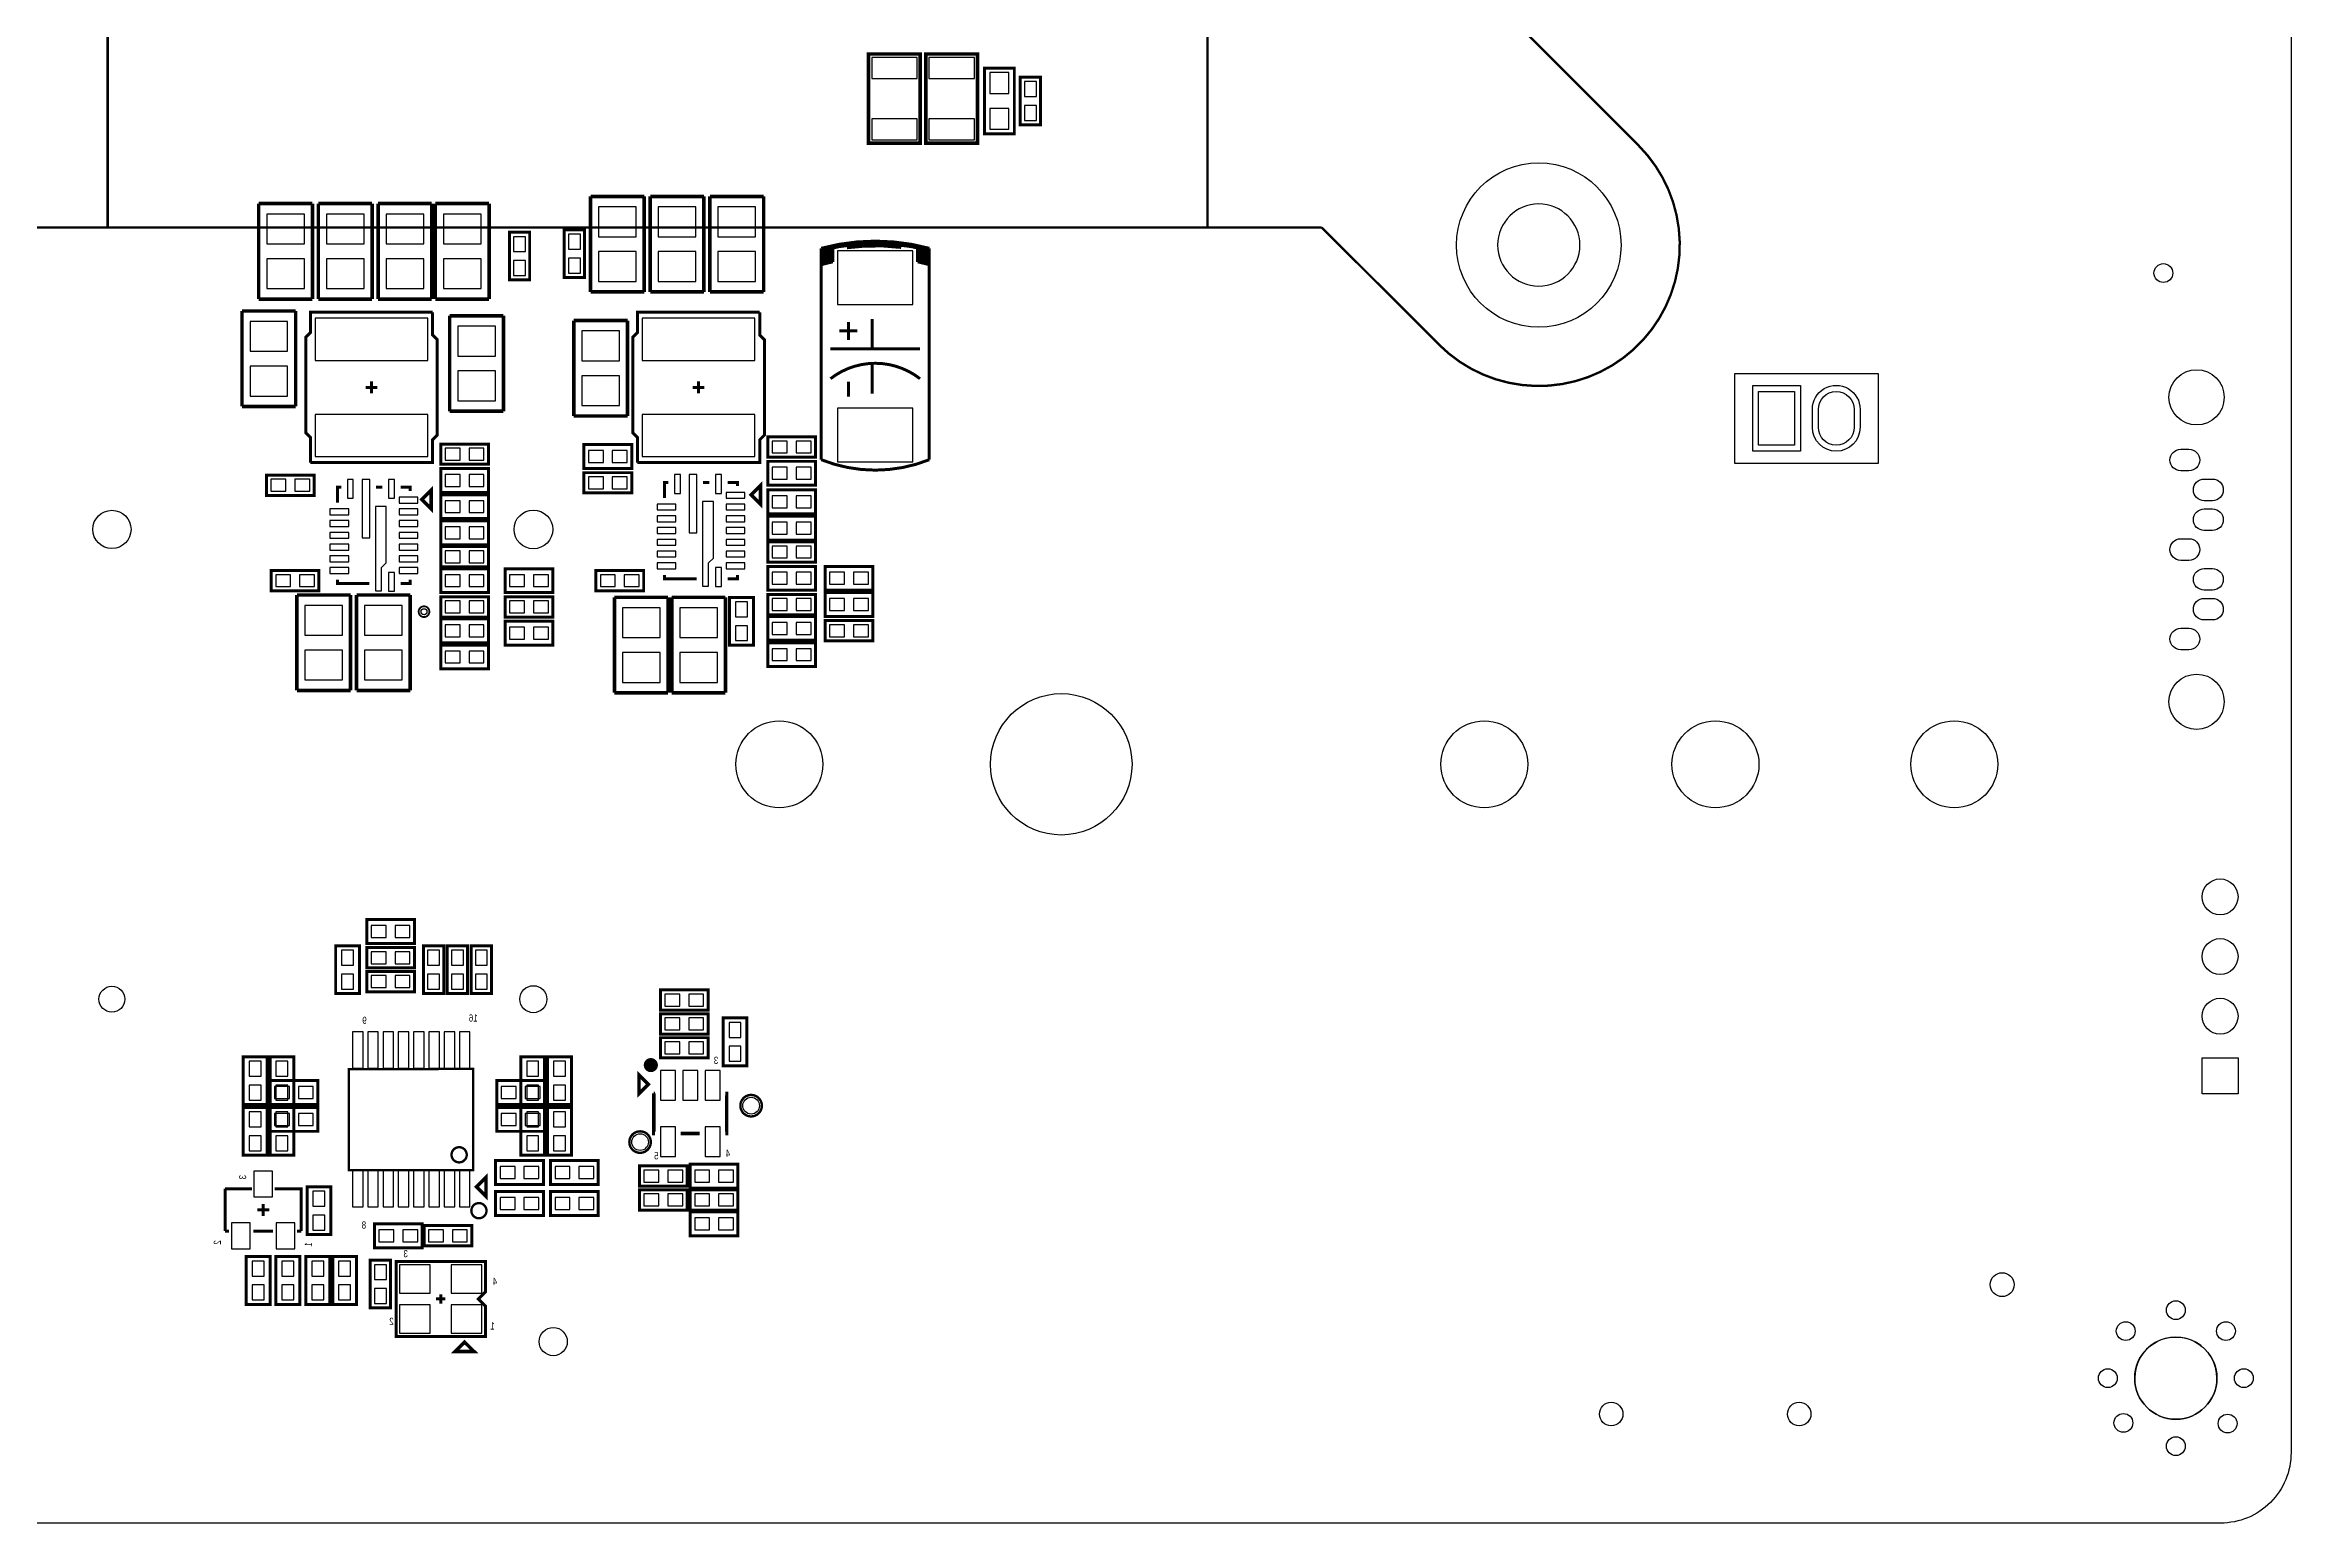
# Model space of a CAD drawing. Extents: x 6 to 176, y -11 to 159.
# Drawn here: x 80.2 to 175.8, y -10.9 to 52.1 of the extents above; entities that cross this region are included whole.
import ezdxf
from ezdxf.enums import TextEntityAlignment as Align

# ---------------------------------------------------------------- set-up
doc = ezdxf.new("R2010")
doc.units = 0
for name, color, linetype in [('BG_OUTLINE', 5, 'CONTINUOUS'), ('PG_NEW_SLIK-BOT', 231, 'CONTINUOUS'), ('PG_SILKSCREEN_BOTTOM', 122, 'CONTINUOUS'), ('PIN_BOTTOM', 12, 'CONTINUOUS')]:
    doc.layers.add(name, color=color, linetype=linetype)

msp = doc.modelspace()

# ---------------------------------------------------------------- linework, layer by layer
at = {"layer": 'BG_OUTLINE'}
for points in [[(172.76826, 159.132524, -0.414213), (175.768254, 156.13253), (175.768254, -7.862062, -0.414223), (172.76826, -10.862056), (8.768588, -10.862056, -0.414212), (5.768594, -7.862062), (5.768594, 156.13253, -0.414226), (8.768588, 159.132524)], [(145.505424, 43.548808, 1), (142.005304, 43.548808, 1)], [(169.112946, -4.691888, 0.999913), (172.613066, -4.691888, 1.000087)]]:
    msp.add_lwpolyline(points, format="xyb", close=True, dxfattribs=at)
at = {"layer": 'PG_NEW_SLIK-BOT'}
for points, const_width in [([(115.231926, 47.88408), (115.231926, 51.68392), (117.432074, 51.68392), (117.432074, 47.88408), (115.231926, 47.88408)], 0.150114), ([(117.670326, 47.88408), (117.670326, 51.68392), (119.870474, 51.68392), (119.870474, 47.88408), (117.670326, 47.88408)], 0.150114), ([(121.4374, 48.2854), (121.4374, 51.0794), (120.1674, 51.0794), (120.1674, 48.2854), (121.4374, 48.2854)], 0.127), ([(122.555, 48.6664), (122.555, 50.6984), (121.6914, 50.6984), (121.6914, 48.6664), (122.555, 48.6664)], 0.127), ([(89.281, 45.3136), (89.281, 41.2496)], 0.1524), ([(91.567, 45.3136), (89.281, 45.3136)], 0.1524), ([(91.567, 41.2496), (91.567, 45.3136)], 0.1524), ([(91.821, 45.3136), (91.821, 41.2496)], 0.1524), ([(94.107, 45.3136), (91.821, 45.3136)], 0.1524), ([(94.107, 41.2496), (94.107, 45.3136)], 0.1524), ([(94.361, 45.3136), (94.361, 41.2496)], 0.1524), ([(96.647, 45.3136), (94.361, 45.3136)], 0.1524), ([(96.647, 41.2496), (96.647, 45.3136)], 0.1524), ([(96.7994, 45.3136), (96.7994, 41.2496)], 0.1524), ([(99.0854, 45.3136), (96.7994, 45.3136)], 0.1524), ([(99.0854, 41.2496), (99.0854, 45.3136)], 0.1524), ([(105.6894, 45.6184), (103.4034, 45.6184)], 0.1524), ([(103.4034, 45.6184), (103.4034, 41.5544)], 0.1524), ([(105.6894, 41.5544), (105.6894, 45.6184)], 0.1524), ([(108.2294, 45.6184), (105.9434, 45.6184)], 0.1524), ([(105.9434, 45.6184), (105.9434, 41.5544)], 0.1524), ([(108.2294, 41.5544), (108.2294, 45.6184)], 0.1524), ([(108.4834, 45.6184), (108.4834, 41.5544)], 0.1524), ([(110.7694, 45.6184), (108.4834, 45.6184)], 0.1524), ([(110.7694, 41.5544), (110.7694, 45.6184)], 0.1524), ([(100.8126, 42.0624), (100.8126, 44.0944), (99.949, 44.0944), (99.949, 42.0624), (100.8126, 42.0624)], 0.127), ([(103.1494, 42.164), (103.1494, 44.196), (102.2858, 44.196), (102.2858, 42.164), (103.1494, 42.164)], 0.127), ([(113.21923, 43.211242), (113.21923, 34.61131)], 0.127), ([(113.719102, 43.41114), (113.719102, 42.833544)], 0.127), ([(117.319298, 43.41114), (117.319298, 42.833544)], 0.127), ([(117.81917, 34.61131), (117.81917, 43.211242)], 0.127), ([(89.281, 41.2496), (91.567, 41.2496)], 0.1524), ([(91.821, 41.2496), (94.107, 41.2496)], 0.1524), ([(94.361, 41.2496), (96.647, 41.2496)], 0.1524), ([(96.7994, 41.2496), (99.0854, 41.2496)], 0.1524), ([(103.4034, 41.5544), (105.6894, 41.5544)], 0.1524), ([(105.9434, 41.5544), (108.2294, 41.5544)], 0.1524), ([(108.4834, 41.5544), (110.7694, 41.5544)], 0.1524), ([(88.5698, 40.7416), (88.5698, 36.6776)], 0.1524), ([(90.8558, 40.7416), (88.5698, 40.7416)], 0.1524), ([(90.8558, 36.6776), (90.8558, 40.7416)], 0.1524), ([(91.481656, 34.290508), (91.481656, 35.358832), (91.281504, 35.558984), (91.281504, 39.621968), (91.481656, 39.821866), (91.481656, 40.690292), (96.681544, 40.690292)], 0.127), ([(96.681544, 40.690292), (96.681544, 39.72179), (96.881696, 39.521892), (96.881696, 35.458908), (96.681544, 35.25901), (96.681544, 34.290508), (91.481656, 34.290508)], 0.127), ([(97.409, 40.5384), (97.409, 36.4744)], 0.1524), ([(99.695, 40.5384), (97.409, 40.5384)], 0.1524), ([(99.695, 36.4744), (99.695, 40.5384)], 0.1524), ([(102.6922, 40.3352), (102.6922, 36.2712)], 0.1524), ([(104.9782, 40.3352), (102.6922, 40.3352)], 0.1524), ([(104.9782, 36.2712), (104.9782, 40.3352)], 0.1524), ([(105.400856, 34.290508), (105.400856, 35.358832), (105.200704, 35.558984), (105.200704, 39.621968), (105.400856, 39.821866), (105.400856, 40.690292), (110.600744, 40.690292)], 0.127), ([(110.600744, 40.690292), (110.600744, 39.72179), (110.800896, 39.521892), (110.800896, 35.458908), (110.600744, 35.25901), (110.600744, 34.290508), (105.400856, 34.290508)], 0.127), ([(93.831664, 37.4904), (94.331536, 37.4904)], 0.127), ([(94.0816, 37.740336), (94.0816, 37.240464)], 0.127), ([(107.750864, 37.4904), (108.250736, 37.4904)], 0.127), ([(108.0008, 37.740336), (108.0008, 37.240464)], 0.127), ([(88.5698, 36.6776), (90.8558, 36.6776)], 0.1524), ([(97.409, 36.4744), (99.695, 36.4744)], 0.1524), ([(102.6922, 36.2712), (104.9782, 36.2712)], 0.1524), ([(112.9792, 35.3822), (110.9472, 35.3822), (110.9472, 34.5186), (112.9792, 34.5186), (112.9792, 35.3822)], 0.127), ([(99.06, 35.0774), (97.028, 35.0774), (97.028, 34.2138), (99.06, 34.2138), (99.06, 35.0774)], 0.127), ([(105.156, 35.052), (103.124, 35.052), (103.124, 34.036), (105.156, 34.036), (105.156, 35.052)], 0.127), ([(91.6432, 33.7566), (89.6112, 33.7566), (89.6112, 32.893), (91.6432, 32.893), (91.6432, 33.7566)], 0.127), ([(97.028, 33.02), (99.06, 33.02), (99.06, 34.036), (97.028, 34.036), (97.028, 33.02)], 0.127), ([(105.156, 33.8582), (103.124, 33.8582), (103.124, 32.9946), (105.156, 32.9946), (105.156, 33.8582)], 0.127), ([(106.552492, 32.784288), (106.552492, 33.444434), (106.712512, 33.444434)], 0.130048), ([(108.192316, 33.444434), (108.462318, 33.444434)], 0.130048), ([(109.652308, 33.284414), (109.652308, 33.444434), (109.242352, 33.444434)], 0.130048), ([(110.9472, 33.3248), (112.9792, 33.3248), (112.9792, 34.3408), (110.9472, 34.3408), (110.9472, 33.3248)], 0.127), ([(92.633292, 32.581088), (92.633292, 33.241234), (92.793312, 33.241234)], 0.130048), ([(94.273116, 33.241234), (94.543118, 33.241234)], 0.130048), ([(95.733108, 33.081214), (95.733108, 33.241234), (95.323152, 33.241234)], 0.130048), ([(97.028, 31.9024), (99.06, 31.9024), (99.06, 32.9184), (97.028, 32.9184), (97.028, 31.9024)], 0.127), ([(110.9472, 32.1056), (112.9792, 32.1056), (112.9792, 33.1216), (110.9472, 33.1216), (110.9472, 32.1056)], 0.127), ([(99.06, 31.8008), (97.028, 31.8008), (97.028, 30.7848), (99.06, 30.7848), (99.06, 31.8008)], 0.127), ([(112.9792, 32.004), (110.9472, 32.004), (110.9472, 30.988), (112.9792, 30.988), (112.9792, 32.004)], 0.127), ([(97.028, 29.845), (99.06, 29.845), (99.06, 30.7086), (97.028, 30.7086), (97.028, 29.845)], 0.127), ([(110.9472, 30.0482), (112.9792, 30.0482), (112.9792, 30.9118), (110.9472, 30.9118), (110.9472, 30.0482)], 0.127), ([(91.8464, 29.6926), (89.8144, 29.6926), (89.8144, 28.829), (91.8464, 28.829), (91.8464, 29.6926)], 0.127), ([(97.028, 28.7528), (99.06, 28.7528), (99.06, 29.7688), (97.028, 29.7688), (97.028, 28.7528)], 0.127), ([(99.7712, 28.7528), (101.8032, 28.7528), (101.8032, 29.7688), (99.7712, 29.7688), (99.7712, 28.7528)], 0.127), ([(105.664, 29.6926), (103.632, 29.6926), (103.632, 28.829), (105.664, 28.829), (105.664, 29.6926)], 0.127), ([(110.9472, 28.8544), (112.9792, 28.8544), (112.9792, 29.8704), (110.9472, 29.8704), (110.9472, 28.8544)], 0.127), ([(113.3856, 28.8544), (115.4176, 28.8544), (115.4176, 29.8704), (113.3856, 29.8704), (113.3856, 28.8544)], 0.127), ([(90.9066, 28.6512), (90.9066, 24.5872)], 0.1524), ([(93.1926, 28.6512), (90.9066, 28.6512)], 0.1524), ([(93.993208, 29.141166), (92.633292, 29.141166), (92.633292, 29.301186)], 0.130048), ([(93.1926, 24.5872), (93.1926, 28.6512)], 0.1524), ([(93.4466, 28.6512), (93.4466, 24.5872)], 0.1524), ([(95.7326, 28.6512), (93.4466, 28.6512)], 0.1524), ([(95.733108, 29.301186), (95.733108, 29.141166), (95.323152, 29.141166)], 0.130048), ([(95.7326, 24.5872), (95.7326, 28.6512)], 0.1524), ([(107.912408, 29.344366), (106.552492, 29.344366), (106.552492, 29.504386)], 0.130048), ([(109.652308, 29.504386), (109.652308, 29.344366), (109.242352, 29.344366)], 0.130048), ([(110.9472, 27.813), (112.9792, 27.813), (112.9792, 28.6766), (110.9472, 28.6766), (110.9472, 27.813)], 0.127), ([(113.3856, 27.7368), (115.4176, 27.7368), (115.4176, 28.7528), (113.3856, 28.7528), (113.3856, 27.7368)], 0.127), ([(97.028, 27.7114), (99.06, 27.7114), (99.06, 28.575), (97.028, 28.575), (97.028, 27.7114)], 0.127), ([(99.7712, 27.7114), (101.8032, 27.7114), (101.8032, 28.575), (99.7712, 28.575), (99.7712, 27.7114)], 0.127), ([(104.4194, 28.5496), (104.4194, 24.4856)], 0.1524), ([(106.7054, 28.5496), (104.4194, 28.5496)], 0.1524), ([(106.7054, 24.4856), (106.7054, 28.5496)], 0.1524), ([(106.8578, 28.5496), (106.8578, 24.4856)], 0.1524), ([(109.1438, 28.5496), (106.8578, 28.5496)], 0.1524), ([(109.1438, 24.4856), (109.1438, 28.5496)], 0.1524), ([(110.3376, 26.5176), (110.3376, 28.5496), (109.3216, 28.5496), (109.3216, 26.5176), (110.3376, 26.5176)], 0.127), ([(112.9792, 27.7368), (110.9472, 27.7368), (110.9472, 26.7208), (112.9792, 26.7208), (112.9792, 27.7368)], 0.127), ([(99.06, 27.6352), (97.028, 27.6352), (97.028, 26.6192), (99.06, 26.6192), (99.06, 27.6352)], 0.127), ([(99.7712, 26.5176), (101.8032, 26.5176), (101.8032, 27.5336), (99.7712, 27.5336), (99.7712, 26.5176)], 0.127), ([(113.3856, 26.6954), (115.4176, 26.6954), (115.4176, 27.559), (113.3856, 27.559), (113.3856, 26.6954)], 0.127), ([(99.06, 26.5176), (97.028, 26.5176), (97.028, 25.5016), (99.06, 25.5016), (99.06, 26.5176)], 0.127), ([(112.9792, 26.6192), (110.9472, 26.6192), (110.9472, 25.6032), (112.9792, 25.6032), (112.9792, 26.6192)], 0.127), ([(90.9066, 24.5872), (93.1926, 24.5872)], 0.1524), ([(93.4466, 24.5872), (95.7326, 24.5872)], 0.1524), ([(104.4194, 24.4856), (106.7054, 24.4856)], 0.1524), ([(106.8578, 24.4856), (109.1438, 24.4856)], 0.1524), ([(95.9104, 14.8336), (93.8784, 14.8336), (93.8784, 13.8176), (95.9104, 13.8176), (95.9104, 14.8336)], 0.127), ([(92.5576, 13.716), (92.5576, 11.684), (93.5736, 11.684), (93.5736, 13.716), (92.5576, 13.716)], 0.127), ([(95.9104, 13.6398), (93.8784, 13.6398), (93.8784, 12.7762), (95.9104, 12.7762), (95.9104, 13.6398)], 0.127), ([(97.155, 11.684), (97.155, 13.716), (96.2914, 13.716), (96.2914, 11.684), (97.155, 11.684)], 0.127), ([(98.171, 11.684), (98.171, 13.716), (97.3074, 13.716), (97.3074, 11.684), (98.171, 11.684)], 0.127), ([(99.187, 11.684), (99.187, 13.716), (98.3234, 13.716), (98.3234, 11.684), (99.187, 11.684)], 0.127), ([(95.9104, 12.6238), (93.8784, 12.6238), (93.8784, 11.7602), (95.9104, 11.7602), (95.9104, 12.6238)], 0.127), ([(106.3752, 10.9728), (108.4072, 10.9728), (108.4072, 11.8364), (106.3752, 11.8364), (106.3752, 10.9728)], 0.127), ([(106.3752, 9.9568), (108.4072, 9.9568), (108.4072, 10.8204), (106.3752, 10.8204), (106.3752, 9.9568)], 0.127), ([(109.0422, 10.6426), (109.0422, 8.6106), (110.0582, 8.6106), (110.0582, 10.6426), (109.0422, 10.6426)], 0.127), ([(106.3752, 8.9408), (108.4072, 8.9408), (108.4072, 9.8044), (106.3752, 9.8044), (106.3752, 8.9408)], 0.127), ([(88.6206, 8.9916), (88.6206, 6.9596), (89.6366, 6.9596), (89.6366, 8.9916), (88.6206, 8.9916)], 0.127), ([(90.7796, 6.9596), (90.7796, 8.9916), (89.7636, 8.9916), (89.7636, 6.9596), (90.7796, 6.9596)], 0.127), ([(100.4316, 8.9916), (100.4316, 6.9596), (101.4476, 6.9596), (101.4476, 8.9916), (100.4316, 8.9916)], 0.127), ([(102.5906, 6.9596), (102.5906, 8.9916), (101.5746, 8.9916), (101.5746, 6.9596), (102.5906, 6.9596)], 0.127), ([(91.7956, 7.9756), (89.7636, 7.9756), (89.7636, 6.9596), (91.7956, 6.9596), (91.7956, 7.9756)], 0.127), ([(98.40214, 4.168902), (93.1164, 4.1656), (93.1164, 8.4582), (98.40214, 8.475726), (98.40214, 4.168902)], 0.100076), ([(99.4156, 6.9596), (101.4476, 6.9596), (101.4476, 7.9756), (99.4156, 7.9756), (99.4156, 6.9596)], 0.127), ([(89.6366, 4.8006), (89.6366, 6.8326), (88.6206, 6.8326), (88.6206, 4.8006), (89.6366, 4.8006)], 0.127), ([(91.7956, 6.8326), (89.7636, 6.8326), (89.7636, 5.8166), (91.7956, 5.8166), (91.7956, 6.8326)], 0.127), ([(89.7636, 6.8326), (89.7636, 4.8006), (90.7796, 4.8006), (90.7796, 6.8326), (89.7636, 6.8326)], 0.127), ([(99.4156, 5.8166), (101.4476, 5.8166), (101.4476, 6.8326), (99.4156, 6.8326), (99.4156, 5.8166)], 0.127), ([(101.4476, 4.8006), (101.4476, 6.8326), (100.4316, 6.8326), (100.4316, 4.8006), (101.4476, 4.8006)], 0.127), ([(101.5746, 6.8326), (101.5746, 4.8006), (102.5906, 4.8006), (102.5906, 6.8326), (101.5746, 6.8326)], 0.127), ([(106.145076, 5.728716), (106.095292, 5.728716), (106.095292, 7.428484)], 0.1524), ([(109.145324, 7.428484), (109.195108, 7.428484), (109.195108, 5.728716), (109.145324, 5.728716)], 0.1524), ([(108.04525, 5.728716), (107.24515, 5.728716)], 0.1524), ([(101.3968, 4.572), (99.3648, 4.572), (99.3648, 3.556), (101.3968, 3.556), (101.3968, 4.572)], 0.127), ([(103.7336, 4.572), (101.7016, 4.572), (101.7016, 3.556), (103.7336, 3.556), (103.7336, 4.572)], 0.127), ([(105.4862, 3.4798), (107.5182, 3.4798), (107.5182, 4.3434), (105.4862, 4.3434), (105.4862, 3.4798)], 0.127), ([(109.6772, 4.4196), (107.6452, 4.4196), (107.6452, 3.4036), (109.6772, 3.4036), (109.6772, 4.4196)], 0.127), ([(87.854028, 1.571752), (87.854028, 3.371596)], 0.127), ([(87.854028, 3.371596), (88.997028, 3.371596)], 0.127), ([(89.96299, 3.371596), (91.094052, 3.371596), (91.094052, 1.571752)], 0.127), ([(92.3544, 1.4224), (92.3544, 3.4544), (91.3384, 3.4544), (91.3384, 1.4224), (92.3544, 1.4224)], 0.127), ([(101.3968, 3.2512), (99.3648, 3.2512), (99.3648, 2.2352), (101.3968, 2.2352), (101.3968, 3.2512)], 0.127), ([(103.7336, 3.2512), (101.7016, 3.2512), (101.7016, 2.2352), (103.7336, 2.2352), (103.7336, 3.2512)], 0.127), ([(105.4862, 2.4638), (107.5182, 2.4638), (107.5182, 3.3274), (105.4862, 3.3274), (105.4862, 2.4638)], 0.127), ([(107.6452, 2.4638), (109.6772, 2.4638), (109.6772, 3.3274), (107.6452, 3.3274), (107.6452, 2.4638)], 0.127), ([(89.72804, 2.471674), (89.22004, 2.471674)], 0.127), ([(89.47404, 2.217674), (89.47404, 2.725674)], 0.127), ([(94.2086, 0.8636), (96.2406, 0.8636), (96.2406, 1.8796), (94.2086, 1.8796), (94.2086, 0.8636)], 0.127), ([(107.6452, 1.3716), (109.6772, 1.3716), (109.6772, 2.3876), (107.6452, 2.3876), (107.6452, 1.3716)], 0.127), ([(87.854028, 1.571752), (88.023954, 1.571752)], 0.127), ([(89.056972, 1.571752), (89.894156, 1.571752)], 0.127), ([(90.907108, 1.571752), (91.094052, 1.571752)], 0.127), ([(96.3168, 0.9398), (98.3488, 0.9398), (98.3488, 1.8034), (96.3168, 1.8034), (96.3168, 0.9398)], 0.127), ([(89.7636, -1.5494), (89.7636, 0.4826), (88.7476, 0.4826), (88.7476, -1.5494), (89.7636, -1.5494)], 0.127), ([(90.0176, 0.4826), (90.0176, -1.5494), (91.0336, -1.5494), (91.0336, 0.4826), (90.0176, 0.4826)], 0.127), ([(92.3036, -1.5494), (92.3036, 0.4826), (91.2876, 0.4826), (91.2876, -1.5494), (92.3036, -1.5494)], 0.127), ([(93.4466, -1.5494), (93.4466, 0.4826), (92.4306, 0.4826), (92.4306, -1.5494), (93.4466, -1.5494)], 0.127), ([(94.0308, 0.3302), (94.0308, -1.7018), (94.8944, -1.7018), (94.8944, 0.3302), (94.0308, 0.3302)], 0.127), ([(95.12808, 0.279146), (95.12808, -2.920746), (98.92792, -2.920746), (98.92792, -1.620774), (98.627946, -1.3208), (98.92792, -1.020826), (98.92792, 0.279146), (95.12808, 0.279146)], 0.127), ([(97.227898, -1.3208), (96.828102, -1.3208)], 0.127), ([(97.028, -1.120902), (97.028, -1.520698)], 0.127)]:
    msp.add_lwpolyline(points, dxfattribs=dict(at, const_width=const_width))
for points, const_width in [([(113.21923, 43.111166), (113.21923, 43.41114, -0.132652), (117.81917, 43.41114), (117.81917, 43.111166)], 0.127), ([(113.21923, 43.01109), (113.21923, 43.311318, -0.13265), (117.81917, 43.311318), (117.81917, 43.01109)], 0.127), ([(113.21923, 43.211242, -0.014457), (113.715292, 43.32986)], 0.127), ([(113.21923, 42.711116), (113.21923, 43.111166, -0.014889), (113.714276, 43.233594)], 0.127), ([(113.21923, 42.611294), (113.21923, 43.01109, -0.014889), (113.714276, 43.133518)], 0.127), ([(113.21923, 42.511218), (113.21923, 42.911268, -0.014887), (113.714276, 43.033442)], 0.127), ([(114.316002, 43.434, -0.065678), (116.623592, 43.446954)], 0.127), ([(117.323108, 43.32986, -0.014457), (117.81917, 43.211242)], 0.127), ([(117.324124, 43.233594, -0.014889), (117.81917, 43.111166), (117.81917, 42.811192)], 0.127), ([(117.324124, 43.133518, -0.014889), (117.81917, 43.01109), (117.81917, 42.711116)], 0.127), ([(117.324124, 43.033442, -0.014887), (117.81917, 42.911268), (117.81917, 42.611294)], 0.127), ([(113.21923, 42.411142), (113.21923, 42.811192, -0.014889), (113.714276, 42.93362)], 0.127), ([(113.21923, 42.31132), (113.21923, 42.711116, -0.014889), (113.714276, 42.833544)], 0.127), ([(117.324124, 42.93362, -0.014889), (117.81917, 42.811192), (117.81917, 42.511218)], 0.127), ([(117.324124, 42.833544, -0.014889), (117.81917, 42.711116), (117.81917, 42.411142)], 0.127), ([(113.21923, 35.31108), (113.21923, 34.411158, 0.193411), (117.81917, 34.411158), (117.81917, 35.011106)], 0.127), ([(96.5454, 27.94, 1), (96.0882, 27.94, 1), (96.5454, 27.94)], 0.0762), ([(106.118914, 8.636, 1.0002), (105.818686, 8.636, 0.9998), (106.118914, 8.636)], 0.299974), ([(110.6932, 6.9088, 1), (109.7788, 6.9088, 1), (110.6932, 6.9088)], 0.1016), ([(105.9688, 5.3594, 1), (105.0544, 5.3594, 1), (105.9688, 5.3594)], 0.1016), ([(98.134678, 4.818126, 0.99992), (97.488502, 4.818126, 1.00008), (98.134678, 4.818126)], 0.100076), ([(98.976688, 2.4384, 0.999889), (98.330512, 2.4384, 1.000111), (98.976688, 2.4384)], 0.100076)]:
    msp.add_lwpolyline(points, format="xyb", dxfattribs=dict(at, const_width=const_width))
for points in [[(152.083262, 38.06952), (152.083262, 34.26968), (158.213298, 34.26968), (158.213298, 38.06952)], [(154.8892, 37.5666), (154.8892, 34.7726), (152.8572, 34.7726), (152.8572, 37.5666)]]:
    msp.add_lwpolyline(points, close=True, dxfattribs=at)
msp.add_lwpolyline([(155.3972, 35.7886), (155.3972, 36.5506, -1.007843), (157.4292, 36.5506), (157.4292, 35.7886, -1)], format="xyb", close=True, dxfattribs=at)
at = {"layer": 'PG_SILKSCREEN_BOTTOM'}
for points, const_width in [([(82.855308, 44.29887), (82.855308, 114.798856)], 0.100076), ([(129.655316, 44.29887), (129.655316, 77.898244)], 0.100076), ([(134.519416, 44.29887), (77.990446, 44.29887)], 0.100076), ([(114.3762, 40.271192), (114.3762, 39.509192)], 0.127), ([(115.3922, 40.398192), (115.3922, 39.128192)], 0.127), ([(113.6142, 39.128192), (117.4242, 39.128192)], 0.127), ([(113.9952, 39.890192), (114.7572, 39.890192)], 0.127), ([(115.3922, 38.493192), (115.3922, 37.223192)], 0.127), ([(114.3762, 37.731192), (114.3762, 37.096192)], 0.127), ([(110.239302, 32.918146), (110.638844, 33.318196), (110.639098, 32.51835), (110.239302, 32.918146)], 0.150114), ([(96.218502, 32.714946), (96.618044, 33.114996), (96.618298, 32.31515), (96.218502, 32.714946)], 0.150114), ([(105.863898, 7.8232), (105.464356, 7.42315), (105.464102, 8.222996), (105.863898, 7.8232)], 0.150114), ([(106.095292, 7.428484), (106.145076, 7.428484)], 0.1524), ([(98.555302, 3.4544), (98.954844, 3.85445), (98.955098, 3.054604), (98.555302, 3.4544)], 0.150114), ([(98.043746, -3.156458), (98.443796, -3.556), (97.64395, -3.556254), (98.043746, -3.156458)], 0.150114)]:
    msp.add_lwpolyline(points, dxfattribs=dict(at, const_width=const_width))
for points, const_width in [([(134.519416, 44.29887), (139.512294, 39.305738, 1), (147.997418, 47.790862), (134.255256, 61.533786)], 0.100076), ([(113.6142, 37.858192, -0.345197), (117.4242, 37.858192)], 0.127)]:
    msp.add_lwpolyline(points, format="xyb", dxfattribs=dict(at, const_width=const_width))
at = {"layer": 'PIN_BOTTOM'}
for points in [[(115.3668, 50.64506), (117.2972, 50.64506), (117.2972, 51.53406), (115.3668, 51.53406)], [(117.8052, 50.64506), (119.7356, 50.64506), (119.7356, 51.53406), (117.8052, 51.53406)], [(120.396, 49.9999), (121.2088, 49.9999), (121.2088, 50.8889), (120.396, 50.8889)], [(121.8692, 50.5079), (121.8692, 49.8729), (122.3772, 49.8729), (122.3772, 50.5079)], [(115.3668, 48.03394), (117.2972, 48.03394), (117.2972, 48.92294), (115.3668, 48.92294)], [(117.8052, 48.03394), (119.7356, 48.03394), (119.7356, 48.92294), (117.8052, 48.92294)], [(120.396, 48.4759), (121.2088, 48.4759), (121.2088, 49.3649), (120.396, 49.3649)], [(121.8692, 49.4919), (121.8692, 48.8569), (122.3772, 48.8569), (122.3772, 49.4919)], [(103.7463, 45.1739), (103.7463, 43.9039), (105.3465, 43.9039), (105.3465, 45.1739)], [(106.2863, 45.1739), (106.2863, 43.9039), (107.8865, 43.9039), (107.8865, 45.1739)], [(108.8263, 45.1739), (108.8263, 43.9039), (110.4265, 43.9039), (110.4265, 45.1739)], [(89.6239, 44.8691), (89.6239, 43.5991), (91.2241, 43.5991), (91.2241, 44.8691)], [(92.1639, 44.8691), (92.1639, 43.5991), (93.7641, 43.5991), (93.7641, 44.8691)], [(94.7039, 44.8691), (94.7039, 43.5991), (96.3041, 43.5991), (96.3041, 44.8691)], [(97.1423, 44.8691), (97.1423, 43.5991), (98.7425, 43.5991), (98.7425, 44.8691)], [(102.4636, 44.0055), (102.4636, 43.3705), (102.9716, 43.3705), (102.9716, 44.0055)], [(100.1268, 43.9039), (100.1268, 43.2689), (100.6348, 43.2689), (100.6348, 43.9039)], [(103.7463, 43.2689), (103.7463, 41.9989), (105.3465, 41.9989), (105.3465, 43.2689)], [(106.2863, 43.2689), (106.2863, 41.9989), (107.8865, 41.9989), (107.8865, 43.2689)], [(108.8263, 43.2689), (108.8263, 41.9989), (110.4265, 41.9989), (110.4265, 43.2689)], [(117.1194, 43.297094), (113.919, 43.297094), (113.919, 41.011094), (117.1194, 41.011094)], [(89.6239, 42.9641), (89.6239, 41.6941), (91.2241, 41.6941), (91.2241, 42.9641)], [(92.1639, 42.9641), (92.1639, 41.6941), (93.7641, 41.6941), (93.7641, 42.9641)], [(94.7039, 42.9641), (94.7039, 41.6941), (96.3041, 41.6941), (96.3041, 42.9641)], [(97.1423, 42.9641), (97.1423, 41.6941), (98.7425, 41.6941), (98.7425, 42.9641)], [(100.1268, 42.8879), (100.1268, 42.2529), (100.6348, 42.2529), (100.6348, 42.8879)], [(102.4636, 42.9895), (102.4636, 42.3545), (102.9716, 42.3545), (102.9716, 42.9895)], [(90.5129, 39.0271), (90.5129, 40.2971), (88.9127, 40.2971), (88.9127, 39.0271)], [(96.481646, 38.640258), (96.481646, 40.440356), (91.681554, 40.440356), (91.681554, 38.640258)], [(110.400846, 38.640258), (110.400846, 40.440356), (105.600754, 40.440356), (105.600754, 38.640258)], [(99.3521, 38.8239), (99.3521, 40.0939), (97.7519, 40.0939), (97.7519, 38.8239)], [(104.6353, 38.6207), (104.6353, 39.8907), (103.0351, 39.8907), (103.0351, 38.6207)], [(90.5129, 37.1221), (90.5129, 38.3921), (88.9127, 38.3921), (88.9127, 37.1221)], [(99.3521, 36.9189), (99.3521, 38.1889), (97.7519, 38.1889), (97.7519, 36.9189)], [(104.6353, 36.7157), (104.6353, 37.9857), (103.0351, 37.9857), (103.0351, 36.7157)], [(153.1112, 35.0266), (153.1112, 37.3126), (154.6352, 37.3126), (154.6352, 35.0266)], [(96.481646, 34.54019), (96.481646, 36.340288), (91.681554, 36.340288), (91.681554, 34.54019)], [(110.400846, 34.54019), (110.400846, 36.340288), (105.600754, 36.340288), (105.600754, 34.54019)], [(117.1194, 36.611306), (113.919, 36.611306), (113.919, 34.325306), (117.1194, 34.325306)], [(97.2185, 34.3916), (97.8535, 34.3916), (97.8535, 34.8996), (97.2185, 34.8996)], [(98.2345, 34.3916), (98.8695, 34.3916), (98.8695, 34.8996), (98.2345, 34.8996)], [(103.9495, 34.29), (103.9495, 34.798), (103.3145, 34.798), (103.3145, 34.29)], [(104.9655, 34.29), (104.9655, 34.798), (104.3305, 34.798), (104.3305, 34.29)], [(111.1377, 34.6964), (111.7727, 34.6964), (111.7727, 35.2044), (111.1377, 35.2044)], [(112.1537, 34.6964), (112.7887, 34.6964), (112.7887, 35.2044), (112.1537, 35.2044)], [(89.8017, 33.0708), (90.4367, 33.0708), (90.4367, 33.5788), (89.8017, 33.5788)], [(90.8177, 33.0708), (91.4527, 33.0708), (91.4527, 33.5788), (90.8177, 33.5788)], [(93.30817, 32.77108), (93.30817, 33.57118), (93.058234, 33.57118), (93.058234, 32.77108)], [(94.008194, 31.091124), (94.008194, 33.57118), (93.678248, 33.57118), (93.678248, 31.091124)], [(95.05823, 32.77108), (95.05823, 33.57118), (94.808294, 33.57118), (94.808294, 32.77108)], [(97.2185, 33.782), (97.2185, 33.274), (97.8535, 33.274), (97.8535, 33.782)], [(98.2345, 33.782), (98.2345, 33.274), (98.8695, 33.274), (98.8695, 33.782)], [(103.3145, 33.1724), (103.9495, 33.1724), (103.9495, 33.6804), (103.3145, 33.6804)], [(104.3305, 33.1724), (104.9655, 33.1724), (104.9655, 33.6804), (104.3305, 33.6804)], [(107.22737, 32.97428), (107.22737, 33.77438), (106.977434, 33.77438), (106.977434, 32.97428)], [(107.927394, 31.294324), (107.927394, 33.77438), (107.597448, 33.77438), (107.597448, 31.294324)], [(108.97743, 32.97428), (108.97743, 33.77438), (108.727494, 33.77438), (108.727494, 32.97428)], [(111.1377, 34.0868), (111.1377, 33.5788), (111.7727, 33.5788), (111.7727, 34.0868)], [(112.1537, 34.0868), (112.1537, 33.5788), (112.7887, 33.5788), (112.7887, 34.0868)], [(95.253048, 32.566356), (96.053148, 32.566356), (96.053148, 32.816292), (95.253048, 32.816292)], [(97.2185, 32.6644), (97.2185, 32.1564), (97.8535, 32.1564), (97.8535, 32.6644)], [(98.2345, 32.6644), (98.2345, 32.1564), (98.8695, 32.1564), (98.8695, 32.6644)], [(106.232452, 32.26943), (107.032552, 32.26943), (107.032552, 32.519366), (106.232452, 32.519366)], [(108.17225, 32.624268), (108.17225, 29.024326), (108.42244, 29.024326), (108.42244, 30.024324), (108.632498, 30.224222), (108.632498, 32.624268)], [(109.172248, 32.769556), (109.972348, 32.769556), (109.972348, 33.019492), (109.172248, 33.019492)], [(109.172248, 32.26943), (109.972348, 32.26943), (109.972348, 32.519366), (109.172248, 32.519366)], [(111.1377, 32.8676), (111.1377, 32.3596), (111.7727, 32.3596), (111.7727, 32.8676)], [(112.1537, 32.8676), (112.1537, 32.3596), (112.7887, 32.3596), (112.7887, 32.8676)], [(92.313252, 32.06623), (93.113352, 32.06623), (93.113352, 32.316166), (92.313252, 32.316166)], [(92.313252, 31.566358), (93.113352, 31.566358), (93.113352, 31.816294), (92.313252, 31.816294)], [(94.25305, 32.421068), (94.25305, 28.821126), (94.50324, 28.821126), (94.50324, 29.821124), (94.713298, 30.021022), (94.713298, 32.421068)], [(95.253048, 32.06623), (96.053148, 32.06623), (96.053148, 32.316166), (95.253048, 32.316166)], [(95.253048, 31.566358), (96.053148, 31.566358), (96.053148, 31.816294), (95.253048, 31.816294)], [(97.8535, 31.0388), (97.8535, 31.5468), (97.2185, 31.5468), (97.2185, 31.0388)], [(98.8695, 31.0388), (98.8695, 31.5468), (98.2345, 31.5468), (98.2345, 31.0388)], [(106.232452, 31.769558), (107.032552, 31.769558), (107.032552, 32.019494), (106.232452, 32.019494)], [(109.172248, 31.769558), (109.972348, 31.769558), (109.972348, 32.019494), (109.172248, 32.019494)], [(111.7727, 31.242), (111.7727, 31.75), (111.1377, 31.75), (111.1377, 31.242)], [(112.7887, 31.242), (112.7887, 31.75), (112.1537, 31.75), (112.1537, 31.242)], [(92.313252, 31.066232), (93.113352, 31.066232), (93.113352, 31.316168), (92.313252, 31.316168)], [(92.313252, 30.566106), (93.113352, 30.566106), (93.113352, 30.816042), (92.313252, 30.816042)], [(95.253048, 31.066232), (96.053148, 31.066232), (96.053148, 31.316168), (95.253048, 31.316168)], [(95.253048, 30.566106), (96.053148, 30.566106), (96.053148, 30.816042), (95.253048, 30.816042)], [(106.232452, 31.269432), (107.032552, 31.269432), (107.032552, 31.519368), (106.232452, 31.519368)], [(106.232452, 30.769306), (107.032552, 30.769306), (107.032552, 31.019242), (106.232452, 31.019242)], [(109.172248, 31.269432), (109.972348, 31.269432), (109.972348, 31.519368), (109.172248, 31.519368)], [(109.172248, 30.769306), (109.972348, 30.769306), (109.972348, 31.019242), (109.172248, 31.019242)], [(111.7727, 30.734), (111.1377, 30.734), (111.1377, 30.226), (111.7727, 30.226)], [(112.7887, 30.734), (112.1537, 30.734), (112.1537, 30.226), (112.7887, 30.226)], [(92.313252, 30.066234), (93.113352, 30.066234), (93.113352, 30.31617), (92.313252, 30.31617)], [(92.313252, 29.566108), (93.113352, 29.566108), (93.113352, 29.816044), (92.313252, 29.816044)], [(95.253048, 30.066234), (96.053148, 30.066234), (96.053148, 30.31617), (95.253048, 30.31617)], [(95.253048, 29.566108), (96.053148, 29.566108), (96.053148, 29.816044), (95.253048, 29.816044)], [(97.8535, 30.5308), (97.2185, 30.5308), (97.2185, 30.0228), (97.8535, 30.0228)], [(98.8695, 30.5308), (98.2345, 30.5308), (98.2345, 30.0228), (98.8695, 30.0228)], [(106.232452, 30.269434), (107.032552, 30.269434), (107.032552, 30.51937), (106.232452, 30.51937)], [(106.232452, 29.769308), (107.032552, 29.769308), (107.032552, 30.019244), (106.232452, 30.019244)], [(108.97743, 29.01442), (108.97743, 29.81452), (108.727494, 29.81452), (108.727494, 29.01442)], [(109.172248, 30.269434), (109.972348, 30.269434), (109.972348, 30.51937), (109.172248, 30.51937)], [(109.172248, 29.769308), (109.972348, 29.769308), (109.972348, 30.019244), (109.172248, 30.019244)], [(90.0049, 29.0068), (90.6399, 29.0068), (90.6399, 29.5148), (90.0049, 29.5148)], [(91.0209, 29.0068), (91.6559, 29.0068), (91.6559, 29.5148), (91.0209, 29.5148)], [(95.05823, 28.81122), (95.05823, 29.61132), (94.808294, 29.61132), (94.808294, 28.81122)], [(97.2185, 29.5148), (97.2185, 29.0068), (97.8535, 29.0068), (97.8535, 29.5148)], [(98.2345, 29.5148), (98.2345, 29.0068), (98.8695, 29.0068), (98.8695, 29.5148)], [(99.9617, 29.5148), (99.9617, 29.0068), (100.5967, 29.0068), (100.5967, 29.5148)], [(100.9777, 29.5148), (100.9777, 29.0068), (101.6127, 29.0068), (101.6127, 29.5148)], [(103.8225, 29.0068), (104.4575, 29.0068), (104.4575, 29.5148), (103.8225, 29.5148)], [(104.8385, 29.0068), (105.4735, 29.0068), (105.4735, 29.5148), (104.8385, 29.5148)], [(111.1377, 29.6164), (111.1377, 29.1084), (111.7727, 29.1084), (111.7727, 29.6164)], [(112.1537, 29.6164), (112.1537, 29.1084), (112.7887, 29.1084), (112.7887, 29.6164)], [(113.5761, 29.6164), (113.5761, 29.1084), (114.2111, 29.1084), (114.2111, 29.6164)], [(114.5921, 29.6164), (114.5921, 29.1084), (115.2271, 29.1084), (115.2271, 29.6164)], [(92.8497, 26.9367), (92.8497, 28.2067), (91.2495, 28.2067), (91.2495, 26.9367)], [(95.3897, 26.9367), (95.3897, 28.2067), (93.7895, 28.2067), (93.7895, 26.9367)], [(97.8535, 28.3972), (97.2185, 28.3972), (97.2185, 27.8892), (97.8535, 27.8892)], [(98.8695, 28.3972), (98.2345, 28.3972), (98.2345, 27.8892), (98.8695, 27.8892)], [(100.5967, 28.3972), (99.9617, 28.3972), (99.9617, 27.8892), (100.5967, 27.8892)], [(101.6127, 28.3972), (100.9777, 28.3972), (100.9777, 27.8892), (101.6127, 27.8892)], [(106.3625, 26.8351), (106.3625, 28.1051), (104.7623, 28.1051), (104.7623, 26.8351)], [(108.8009, 26.8351), (108.8009, 28.1051), (107.2007, 28.1051), (107.2007, 26.8351)], [(109.5756, 27.7241), (110.0836, 27.7241), (110.0836, 28.3591), (109.5756, 28.3591)], [(111.7727, 28.4988), (111.1377, 28.4988), (111.1377, 27.9908), (111.7727, 27.9908)], [(112.7887, 28.4988), (112.1537, 28.4988), (112.1537, 27.9908), (112.7887, 27.9908)], [(113.5761, 28.4988), (113.5761, 27.9908), (114.2111, 27.9908), (114.2111, 28.4988)], [(114.5921, 28.4988), (114.5921, 27.9908), (115.2271, 27.9908), (115.2271, 28.4988)], [(97.8535, 26.8732), (97.8535, 27.3812), (97.2185, 27.3812), (97.2185, 26.8732)], [(98.8695, 26.8732), (98.8695, 27.3812), (98.2345, 27.3812), (98.2345, 26.8732)], [(99.9617, 27.2796), (99.9617, 26.7716), (100.5967, 26.7716), (100.5967, 27.2796)], [(100.9777, 27.2796), (100.9777, 26.7716), (101.6127, 26.7716), (101.6127, 27.2796)], [(109.5756, 26.7081), (110.0836, 26.7081), (110.0836, 27.3431), (109.5756, 27.3431)], [(111.7727, 26.9748), (111.7727, 27.4828), (111.1377, 27.4828), (111.1377, 26.9748)], [(112.7887, 26.9748), (112.7887, 27.4828), (112.1537, 27.4828), (112.1537, 26.9748)], [(114.2111, 27.3812), (113.5761, 27.3812), (113.5761, 26.8732), (114.2111, 26.8732)], [(115.2271, 27.3812), (114.5921, 27.3812), (114.5921, 26.8732), (115.2271, 26.8732)], [(92.8497, 25.0317), (92.8497, 26.3017), (91.2495, 26.3017), (91.2495, 25.0317)], [(95.3897, 25.0317), (95.3897, 26.3017), (93.7895, 26.3017), (93.7895, 25.0317)], [(97.8535, 25.7556), (97.8535, 26.2636), (97.2185, 26.2636), (97.2185, 25.7556)], [(98.8695, 25.7556), (98.8695, 26.2636), (98.2345, 26.2636), (98.2345, 25.7556)], [(106.3625, 24.9301), (106.3625, 26.2001), (104.7623, 26.2001), (104.7623, 24.9301)], [(108.8009, 24.9301), (108.8009, 26.2001), (107.2007, 26.2001), (107.2007, 24.9301)], [(111.7727, 25.8572), (111.7727, 26.3652), (111.1377, 26.3652), (111.1377, 25.8572)], [(112.7887, 25.8572), (112.7887, 26.3652), (112.1537, 26.3652), (112.1537, 25.8572)], [(94.7039, 14.0716), (94.7039, 14.5796), (94.0689, 14.5796), (94.0689, 14.0716)], [(95.7199, 14.0716), (95.7199, 14.5796), (95.0849, 14.5796), (95.0849, 14.0716)], [(93.3196, 13.5255), (92.8116, 13.5255), (92.8116, 12.8905), (93.3196, 12.8905)], [(94.0689, 12.954), (94.7039, 12.954), (94.7039, 13.462), (94.0689, 13.462)], [(95.0849, 12.954), (95.7199, 12.954), (95.7199, 13.462), (95.0849, 13.462)], [(96.4692, 13.5255), (96.4692, 12.8905), (96.9772, 12.8905), (96.9772, 13.5255)], [(97.4852, 13.5255), (97.4852, 12.8905), (97.9932, 12.8905), (97.9932, 13.5255)], [(98.5012, 13.5255), (98.5012, 12.8905), (99.0092, 12.8905), (99.0092, 13.5255)], [(93.3196, 12.5095), (92.8116, 12.5095), (92.8116, 11.8745), (93.3196, 11.8745)], [(94.0689, 11.938), (94.7039, 11.938), (94.7039, 12.446), (94.0689, 12.446)], [(95.0849, 11.938), (95.7199, 11.938), (95.7199, 12.446), (95.0849, 12.446)], [(96.4692, 12.5095), (96.4692, 11.8745), (96.9772, 11.8745), (96.9772, 12.5095)], [(97.4852, 12.5095), (97.4852, 11.8745), (97.9932, 11.8745), (97.9932, 12.5095)], [(98.5012, 12.5095), (98.5012, 11.8745), (99.0092, 11.8745), (99.0092, 12.5095)], [(107.2007, 11.6586), (106.5657, 11.6586), (106.5657, 11.1506), (107.2007, 11.1506)], [(108.2167, 11.6586), (107.5817, 11.6586), (107.5817, 11.1506), (108.2167, 11.1506)], [(107.2007, 10.6426), (106.5657, 10.6426), (106.5657, 10.1346), (107.2007, 10.1346)], [(108.2167, 10.6426), (107.5817, 10.6426), (107.5817, 10.1346), (108.2167, 10.1346)], [(93.722698, 8.499856), (93.722698, 10.049256), (93.27261, 10.049256), (93.27261, 8.499856)], [(94.372684, 8.499856), (94.372684, 10.049256), (93.922596, 10.049256), (93.922596, 8.499856)], [(95.02267, 8.499856), (95.02267, 10.049256), (94.572582, 10.049256), (94.572582, 8.499856)], [(95.672656, 8.499856), (95.672656, 10.049256), (95.222568, 10.049256), (95.222568, 8.499856)], [(96.322642, 8.499856), (96.322642, 10.049256), (95.872554, 10.049256), (95.872554, 8.499856)], [(96.972628, 8.499856), (96.972628, 10.049256), (96.52254, 10.049256), (96.52254, 8.499856)], [(97.622614, 8.499856), (97.622614, 10.049256), (97.172526, 10.049256), (97.172526, 8.499856)], [(98.2726, 8.499856), (98.2726, 10.049256), (97.822512, 10.049256), (97.822512, 8.499856)], [(107.2007, 9.6266), (106.5657, 9.6266), (106.5657, 9.1186), (107.2007, 9.1186)], [(108.2167, 9.6266), (107.5817, 9.6266), (107.5817, 9.1186), (108.2167, 9.1186)], [(109.8042, 10.4521), (109.2962, 10.4521), (109.2962, 9.8171), (109.8042, 9.8171)], [(89.3826, 8.8011), (88.8746, 8.8011), (88.8746, 8.1661), (89.3826, 8.1661)], [(90.0176, 8.1661), (90.5256, 8.1661), (90.5256, 8.8011), (90.0176, 8.8011)], [(101.1936, 8.8011), (100.6856, 8.8011), (100.6856, 8.1661), (101.1936, 8.1661)], [(101.8286, 8.1661), (102.3366, 8.1661), (102.3366, 8.8011), (101.8286, 8.8011)], [(109.8042, 9.4361), (109.2962, 9.4361), (109.2962, 8.8011), (109.8042, 8.8011)], [(173.510448, 7.4168), (171.986448, 7.4168), (171.986448, 8.9408), (173.510448, 8.9408)], [(89.3826, 7.7851), (88.8746, 7.7851), (88.8746, 7.1501), (89.3826, 7.1501)], [(90.5891, 7.2136), (90.5891, 7.7216), (89.9541, 7.7216), (89.9541, 7.2136)], [(90.0176, 7.1501), (90.5256, 7.1501), (90.5256, 7.7851), (90.0176, 7.7851)], [(91.6051, 7.2136), (91.6051, 7.7216), (90.9701, 7.7216), (90.9701, 7.2136)], [(99.6061, 7.7216), (99.6061, 7.2136), (100.2411, 7.2136), (100.2411, 7.7216)], [(100.6221, 7.7216), (100.6221, 7.2136), (101.2571, 7.2136), (101.2571, 7.7216)], [(101.1936, 7.7851), (100.6856, 7.7851), (100.6856, 7.1501), (101.1936, 7.1501)], [(101.8286, 7.1501), (102.3366, 7.1501), (102.3366, 7.7851), (101.8286, 7.7851)], [(106.37774, 8.413496), (106.37774, 7.143496), (107.01274, 7.143496), (107.01274, 8.413496)], [(107.3277, 8.413496), (107.3277, 7.143496), (107.9627, 7.143496), (107.9627, 8.413496)], [(108.27766, 8.413496), (108.27766, 7.143496), (108.91266, 7.143496), (108.91266, 8.413496)], [(88.8746, 6.0071), (89.3826, 6.0071), (89.3826, 6.6421), (88.8746, 6.6421)], [(90.5891, 6.0706), (90.5891, 6.5786), (89.9541, 6.5786), (89.9541, 6.0706)], [(90.5256, 6.6421), (90.0176, 6.6421), (90.0176, 6.0071), (90.5256, 6.0071)], [(91.6051, 6.0706), (91.6051, 6.5786), (90.9701, 6.5786), (90.9701, 6.0706)], [(99.6061, 6.5786), (99.6061, 6.0706), (100.2411, 6.0706), (100.2411, 6.5786)], [(100.6221, 6.5786), (100.6221, 6.0706), (101.2571, 6.0706), (101.2571, 6.5786)], [(100.6856, 6.0071), (101.1936, 6.0071), (101.1936, 6.6421), (100.6856, 6.6421)], [(102.3366, 6.6421), (101.8286, 6.6421), (101.8286, 6.0071), (102.3366, 6.0071)], [(106.37774, 6.013704), (106.37774, 4.743704), (107.01274, 4.743704), (107.01274, 6.013704)], [(108.27766, 6.013704), (108.27766, 4.743704), (108.91266, 4.743704), (108.91266, 6.013704)], [(88.8746, 4.9911), (89.3826, 4.9911), (89.3826, 5.6261), (88.8746, 5.6261)], [(90.5256, 5.6261), (90.0176, 5.6261), (90.0176, 4.9911), (90.5256, 4.9911)], [(100.6856, 4.9911), (101.1936, 4.9911), (101.1936, 5.6261), (100.6856, 5.6261)], [(102.3366, 5.6261), (101.8286, 5.6261), (101.8286, 4.9911), (102.3366, 4.9911)], [(89.87409, 3.021584), (89.87409, 4.121658), (89.07399, 4.121658), (89.07399, 3.021584)], [(93.722698, 2.599944), (93.722698, 4.149344), (93.27261, 4.149344), (93.27261, 2.599944)], [(94.372684, 2.599944), (94.372684, 4.149344), (93.922596, 4.149344), (93.922596, 2.599944)], [(95.02267, 2.599944), (95.02267, 4.149344), (94.572582, 4.149344), (94.572582, 2.599944)], [(95.672656, 2.599944), (95.672656, 4.149344), (95.222568, 4.149344), (95.222568, 2.599944)], [(96.322642, 2.599944), (96.322642, 4.149344), (95.872554, 4.149344), (95.872554, 2.599944)], [(96.972628, 2.599944), (96.972628, 4.149344), (96.52254, 4.149344), (96.52254, 2.599944)], [(97.622614, 2.599944), (97.622614, 4.149344), (97.172526, 4.149344), (97.172526, 2.599944)], [(98.2726, 2.599944), (98.2726, 4.149344), (97.822512, 4.149344), (97.822512, 2.599944)], [(100.1903, 3.81), (100.1903, 4.318), (99.5553, 4.318), (99.5553, 3.81)], [(101.2063, 3.81), (101.2063, 4.318), (100.5713, 4.318), (100.5713, 3.81)], [(102.5271, 3.81), (102.5271, 4.318), (101.8921, 4.318), (101.8921, 3.81)], [(103.5431, 3.81), (103.5431, 4.318), (102.9081, 4.318), (102.9081, 3.81)], [(106.3117, 4.1656), (105.6767, 4.1656), (105.6767, 3.6576), (106.3117, 3.6576)], [(107.3277, 4.1656), (106.6927, 4.1656), (106.6927, 3.6576), (107.3277, 3.6576)], [(108.4707, 3.6576), (108.4707, 4.1656), (107.8357, 4.1656), (107.8357, 3.6576)], [(109.4867, 3.6576), (109.4867, 4.1656), (108.8517, 4.1656), (108.8517, 3.6576)], [(91.5924, 2.6289), (92.1004, 2.6289), (92.1004, 3.2639), (91.5924, 3.2639)], [(100.1903, 2.4892), (100.1903, 2.9972), (99.5553, 2.9972), (99.5553, 2.4892)], [(101.2063, 2.4892), (101.2063, 2.9972), (100.5713, 2.9972), (100.5713, 2.4892)], [(102.5271, 2.4892), (102.5271, 2.9972), (101.8921, 2.9972), (101.8921, 2.4892)], [(103.5431, 2.4892), (103.5431, 2.9972), (102.9081, 2.9972), (102.9081, 2.4892)], [(106.3117, 3.1496), (105.6767, 3.1496), (105.6767, 2.6416), (106.3117, 2.6416)], [(107.3277, 3.1496), (106.6927, 3.1496), (106.6927, 2.6416), (107.3277, 2.6416)], [(108.4707, 3.1496), (107.8357, 3.1496), (107.8357, 2.6416), (108.4707, 2.6416)], [(109.4867, 3.1496), (108.8517, 3.1496), (108.8517, 2.6416), (109.4867, 2.6416)], [(88.92413, 0.821436), (88.92413, 1.92151), (88.12403, 1.92151), (88.12403, 0.821436)], [(90.82405, 0.821436), (90.82405, 1.92151), (90.02395, 1.92151), (90.02395, 0.821436)], [(91.5924, 1.6129), (92.1004, 1.6129), (92.1004, 2.2479), (91.5924, 2.2479)], [(107.8357, 2.1336), (107.8357, 1.6256), (108.4707, 1.6256), (108.4707, 2.1336)], [(108.8517, 2.1336), (108.8517, 1.6256), (109.4867, 1.6256), (109.4867, 2.1336)], [(94.3991, 1.6256), (94.3991, 1.1176), (95.0341, 1.1176), (95.0341, 1.6256)], [(95.4151, 1.6256), (95.4151, 1.1176), (96.0501, 1.1176), (96.0501, 1.6256)], [(97.1423, 1.6256), (96.5073, 1.6256), (96.5073, 1.1176), (97.1423, 1.1176)], [(98.1583, 1.6256), (97.5233, 1.6256), (97.5233, 1.1176), (98.1583, 1.1176)], [(89.0016, -0.3429), (89.5096, -0.3429), (89.5096, 0.2921), (89.0016, 0.2921)], [(90.7796, 0.2921), (90.2716, 0.2921), (90.2716, -0.3429), (90.7796, -0.3429)], [(91.5416, -0.3429), (92.0496, -0.3429), (92.0496, 0.2921), (91.5416, 0.2921)], [(92.6846, -0.3429), (93.1926, -0.3429), (93.1926, 0.2921), (92.6846, 0.2921)], [(94.7166, -0.4953), (94.7166, 0.1397), (94.2086, 0.1397), (94.2086, -0.4953)], [(96.577912, -1.070864), (96.577912, 0.129032), (95.27794, 0.129032), (95.27794, -1.070864)], [(98.77806, -1.070864), (98.77806, 0.129032), (97.478088, 0.129032), (97.478088, -1.070864)], [(89.0016, -1.3589), (89.5096, -1.3589), (89.5096, -0.7239), (89.0016, -0.7239)], [(90.7796, -0.7239), (90.2716, -0.7239), (90.2716, -1.3589), (90.7796, -1.3589)], [(91.5416, -1.3589), (92.0496, -1.3589), (92.0496, -0.7239), (91.5416, -0.7239)], [(92.6846, -1.3589), (93.1926, -1.3589), (93.1926, -0.7239), (92.6846, -0.7239)], [(94.7166, -1.5113), (94.7166, -0.8763), (94.2086, -0.8763), (94.2086, -1.5113)], [(96.577912, -2.770632), (96.577912, -1.570736), (95.27794, -1.570736), (95.27794, -2.770632)], [(98.77806, -2.770632), (98.77806, -1.570736), (97.478088, -1.570736), (97.478088, -2.770632)]]:
    msp.add_lwpolyline(points, close=True, dxfattribs=at)
for points in [[(157.1752, 36.5506), (157.1752, 35.7886, -1), (155.6512, 35.7886), (155.6512, 36.5506, -1)], [(171.423076, 33.936178), (171.073064, 33.936178, -1), (171.073064, 34.856166), (171.423076, 34.856166, -1)], [(172.423074, 32.666178), (172.073062, 32.666178, -1), (172.073062, 33.586166), (172.423074, 33.586166, -1)], [(172.423074, 31.396178), (172.073062, 31.396178, -1), (172.073062, 32.316166), (172.423074, 32.316166, -1)], [(171.423076, 30.126178), (171.073064, 30.126178, -1), (171.073064, 31.046166), (171.423076, 31.046166, -1)], [(172.423074, 28.856178), (172.073062, 28.856178, -1), (172.073062, 29.776166), (172.423074, 29.776166, -1)], [(172.423074, 27.586178), (172.073062, 27.586178, -1), (172.073062, 28.506166), (172.423074, 28.506166, -1)], [(171.423076, 26.316178), (171.073064, 26.316178, -1), (171.073064, 27.236166), (171.423076, 27.236166, -1)]]:
    msp.add_lwpolyline(points, format="xyb", close=True, dxfattribs=at)
for centre, radius in [((143.755364, 43.548808), 3.499993), ((170.33367, 42.356532), 0.40005), ((171.748196, 37.06622), 1.175004), ((83.035394, 31.442152), 0.8128), ((100.971858, 31.442152), 0.824992), ((96.3168, 27.94), 0.127), ((171.748196, 24.106124), 1.175004), ((123.435364, 21.442172), 3.0099), ((111.435388, 21.442172), 1.850009), ((141.435328, 21.442172), 1.850009), ((151.271732, 21.442172), 1.850009), ((161.435288, 21.442172), 1.850009), ((172.748448, 15.7988), 0.762), ((172.748448, 13.2588), 0.762), ((83.035394, 11.442192), 0.550037), ((100.971858, 11.442192), 0.575056), ((172.748448, 10.7188), 0.762), ((110.236, 6.9088), 0.3556), ((105.5116, 5.3594), 0.3556), ((163.4744, -0.7112), 0.508), ((170.864022, -1.797812), 0.40005), ((101.815138, -3.136392), 0.599948), ((168.731946, -2.686812), 0.40005), ((172.996098, -2.686812), 0.40005), ((170.863006, -4.691888), 1.75006), ((167.969946, -4.691888), 0.40005), ((173.758098, -4.691888), 0.40005), ((146.837908, -6.218936), 0.499999), ((154.837892, -6.218936), 0.499999), ((168.632124, -6.596888), 0.40005), ((173.068996, -6.623812), 0.40005), ((170.864022, -7.58698), 0.40005)]:
    msp.add_circle(centre, radius, dxfattribs=at)

# ---------------------------------------------------------------- texts
at = {"layer": 'PG_NEW_SLIK-BOT', "text_generation_flag": 2, "width": 0.834167}
for s, p in [('9', (93.8784, 10.3886)), ('16', (98.6028, 10.4902)), ('3', (108.839, 8.6868)), ('5', (106.299, 4.6228)), ('4', (109.347, 4.7244)), ('8', (93.853, 1.6764)), ('3', (95.631, 0.4572)), ('4', (99.428046, -0.720852)), ('2', (95.028004, -2.420874)), ('1', (99.32797, -2.620772))]:
    msp.add_text(s, height=0.3048, dxfattribs=at).set_placement(p)
for s, p in [('3', (88.747092, 3.866642)), ('2', (87.673942, 1.087628)), ('1', (91.548966, 0.994664))]:
    msp.add_text(s, height=0.3048, rotation=90, dxfattribs=at).set_placement(p, align=Align.CENTER)

doc.saveas('drawing.dxf')
